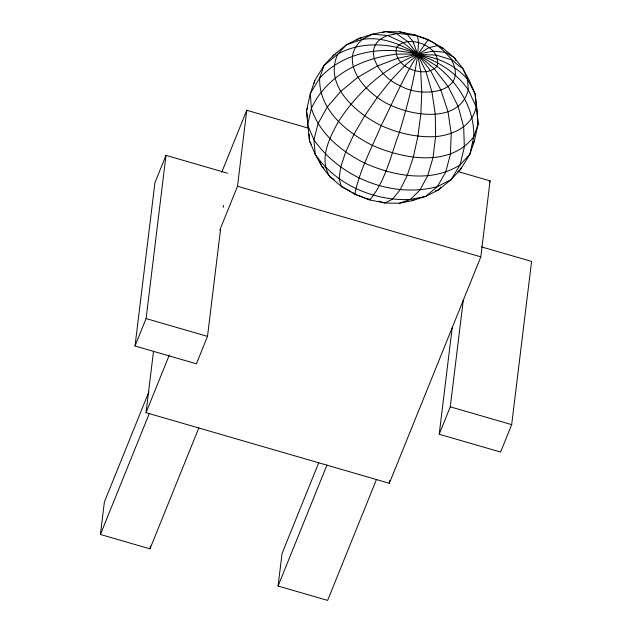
<?xml version="1.0" encoding="UTF-8"?>
<svg xmlns="http://www.w3.org/2000/svg" width="632" height="632" viewBox="0 0 632 632"><rect width="100%" height="100%" fill="white"/><g stroke="black" fill="none" stroke-linecap="round" stroke-linejoin="round"><path stroke-width="0.95" d="M198.843 427.888L149.974 548.853L100.425 534.475L104.383 501.998L148.844 391.951M220.489 229.843L207.509 336.382L196.426 363.803L135.027 345.988L154.919 182.774L165.995 155.354L227.402 173.168M135.027 345.988L146.103 318.567L165.995 155.354M457.884 171.533L490.077 180.87L480.818 256.853L389.336 483.275L146.031 412.68L153.505 351.305M149.974 548.853L150.321 545.985M223.23 207.367L223.467 205.416M219.802 230.08L237.506 186.25L246.772 110.276L308.305 128.13M376.498 479.435L327.629 600.4L278.08 586.022L282.038 553.545L318.789 462.592M389.336 483.275L389.691 480.352M481.513 246.899L531.575 261.427L511.683 424.641L500.607 452.062L439.201 434.247L452.188 327.7M439.201 434.247L450.284 406.826L463.264 300.279M474.324 141.22L478.108 124.125L477.042 109.905L475.09 93.82L469.363 80.533L462.822 68.501L454.566 57.954L443.293 48.427L429.768 40.574L414.916 34.918L399.748 31.861L385.299 31.6L372.548 34.16L358.81 38.473L346.344 44.84L333.443 55.268L324.003 65.499L314.783 80.525L310.296 93.631L306.512 110.726L309.522 141.031L315.25 154.319L321.791 166.35L330.046 176.897L341.327 186.424L354.844 194.285L369.696 199.933L384.864 202.99L399.313 203.251L412.064 200.692L425.81 196.378L438.268 190.011L451.169 179.583L460.609 169.352L469.829 154.327L474.324 141.22L472.839 143.669M314.159 83.298L314.783 80.525M307.436 108.009L306.512 110.726L307.428 118.524M461.234 167.543L460.609 169.352L458.421 171.169M221.69 172.354L246.772 110.276M146.031 412.68L169.265 355.16M100.425 534.475L149.294 413.51M278.08 586.022L326.957 465.057M489.334 182.695L490.077 180.87M332.456 56.896L333.443 55.268L335.181 54.384M440.875 187.19L438.268 190.011L435.598 190.927M356.661 40.29L358.81 38.473L361.559 37.92M412.064 200.692L414.608 199.396M382.581 32.532L385.299 31.6C400.182 34.705 415.864 33.188 429.768 40.574M399.313 203.251L410.2 199.515L425.81 196.378L437.273 186.685L451.169 179.583L460.057 164.92L469.829 154.327L473.771 136.788L478.108 124.125L475.09 93.82L467.498 79.348L462.822 68.501C449.755 60.609 442.803 45.773 428.101 40.053C408.075 65.791 395.719 96.633 381.151 125.61C371.742 148.141 359.521 170.142 354.844 194.285L356.511 194.798L352.53 192.484M357.388 195.13L367.018 198.796L370.589 199.515M399.748 31.861L406.874 33.891L413.004 41.617L417.728 54.51L426.007 71.787L431.988 92.169L435.266 114.274L435.614 136.599L433.015 157.613L427.643 175.886L419.853 190.177L410.2 199.515C373.883 201.11 335.947 184.773 315.25 154.319L313.954 139.767L307.571 124.946L311.394 108.356L310.296 93.631L319.666 78.155L324.003 65.499L337.883 54.012L346.344 44.84L362.373 39.358L372.548 34.16L387.645 35.518L396.659 33.709L407.719 41.522L430.668 70.847L441.002 90.36L448.009 111.714L451.224 133.463L450.426 154.121L445.663 172.267L437.273 186.685C392.03 198.535 340.411 177.94 313.954 139.767L318.007 123.698L327.115 107.203L340.672 91.403L357.744 77.373L377.17 66.076L397.631 58.278L433.07 51.168L445.639 52.345L454.566 57.954L455.846 60.585M378.631 201.213L384.864 202.99L392.496 199.191L400.119 189.821L407.206 175.514L413.273 157.257L417.918 136.275L420.817 114.013L421.773 91.988L420.714 71.685L417.728 54.51L418.558 42.739L417.602 36.056L414.916 34.918M237.506 186.25L480.818 256.853M146.103 318.567L207.509 336.382M450.284 406.826L511.683 424.641M367.018 198.796L369.696 199.933C385.718 181.029 390.766 155.267 399.345 132.53C407.048 106.934 414.015 81.022 417.728 54.51L428.946 47.684L437.66 45.607L443.293 48.427M350.934 191.559L341.327 186.424L339.171 178.903L340.64 167.196L345.625 152.091L353.794 134.624L364.593 115.988L377.272 97.447L390.979 80.272L404.78 65.625L417.728 54.51L436.096 55.031L451.477 59.803C469.402 93.481 420.438 98.268 400.546 85.826C380.899 78.597 357.988 46.586 387.645 35.518L403.05 42.462L417.728 54.51L434.397 68.943L448.199 86.687L458.192 106.516L463.691 127.095L464.33 147.011L460.057 164.92C431.222 183.185 394.234 176.257 364.751 163.198C341.675 151.49 319.437 133.913 311.394 108.356C326.302 75.808 361.623 58.057 395.916 54.305C421.813 52.519 450.118 58.705 467.498 79.348L468.273 89.768L476.046 106.579C473.06 125.815 453.223 135.137 435.614 136.599C416.812 137.634 398.247 133.281 381.151 125.61C356.1 113.191 323.134 85.233 337.883 54.012C362.618 40.44 392.709 43.158 417.728 54.51C437.731 60.885 456.067 72.419 468.273 89.768C459.938 123.098 414.26 116.328 390.797 105.307C367.919 95.487 335.758 62.276 362.373 39.358C390.41 35.187 414.371 52.251 436.925 66.202C458.437 83.179 474.616 108.649 473.771 136.788C450.063 167.82 403.255 158.972 372.272 145.352C346.589 132.325 318.662 109.731 319.666 78.155C343.958 51.255 383.94 45.291 417.728 54.51C384.714 67.213 357.609 92.288 338.397 121.613C329.485 137.815 318.41 159.335 330.046 176.897L334.107 179.449M324.066 168.088L321.791 166.35L319.847 161.832M311.307 144.436L309.522 141.031L309.008 134.158M396.793 47.1C390.955 66.02 425.091 80.067 436.925 66.202C442.771 47.282 408.627 33.243 396.793 47.1"/></g></svg>
